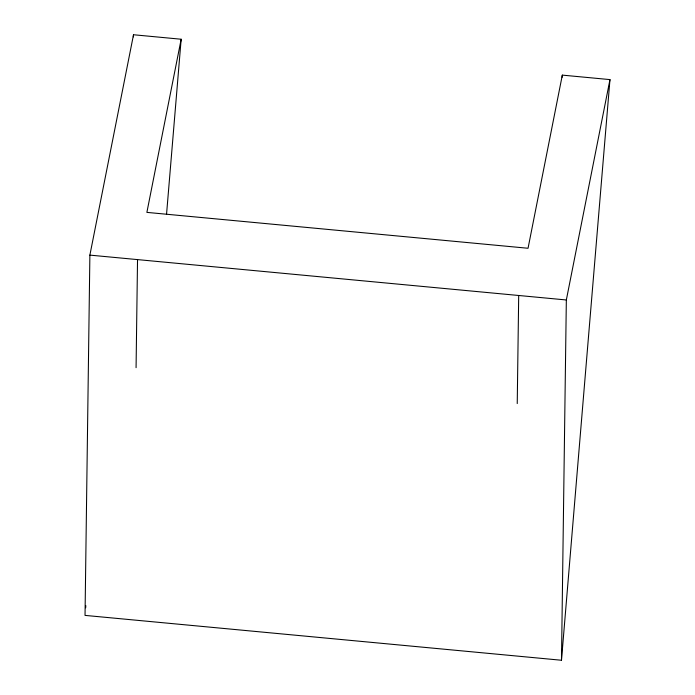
<?xml version="1.0" encoding="UTF-8"?>
<svg xmlns="http://www.w3.org/2000/svg" width="695" height="695" viewBox="0 0 695 695"><rect width="100%" height="100%" fill="white"/><g stroke="black" fill="none" stroke-linecap="round" stroke-linejoin="round"><path stroke-width="1.04" d="M89.881 255.117L85.033 615.396L561.482 660.25L609.967 79.604L562.324 75.121L528.044 248.263L146.88 212.383L181.16 39.233L133.518 34.75L89.881 255.117L566.338 299.971L609.967 79.604M136.072 367.681L137.532 259.6M517.236 403.569L518.696 295.488M561.482 660.25L566.338 299.971M85.659 607.821L85.841 605.666M133.336 36.913L133.518 34.75M166.539 214.373L181.16 39.233M562.142 77.284L562.324 75.121"/></g></svg>
